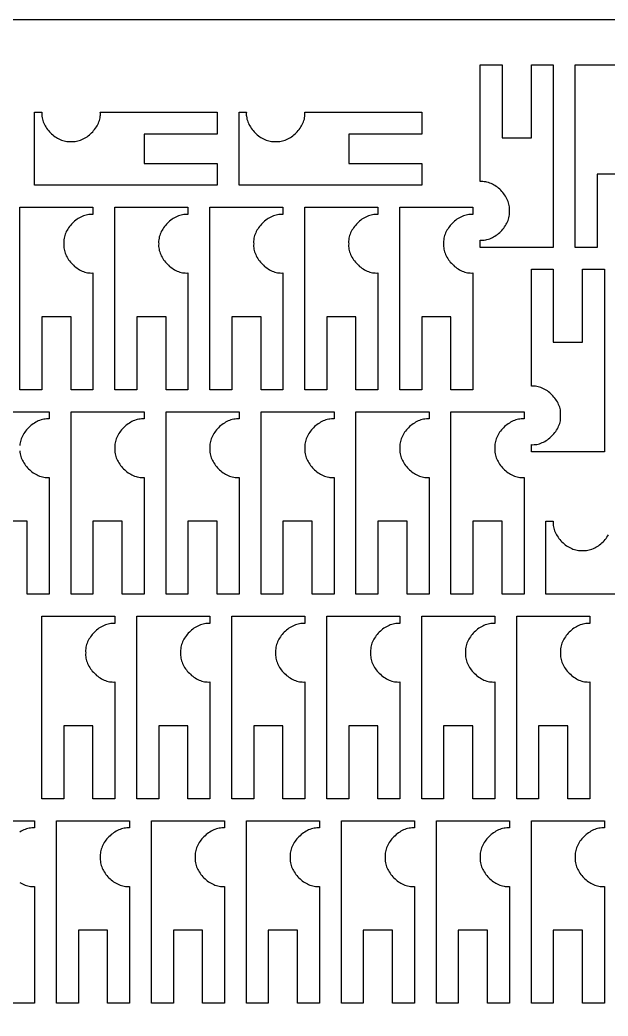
# Model space of a CAD drawing. Header units: millimetres. Extents: x 20698 to 22798, y 4792 to 5692.
# Drawn here: x 21012.6 to 21093.1, y 5556 to 5692.4 of the extents above; entities that cross this region are included whole.
import ezdxf

# ---------------------------------------------------------------- set-up
doc = ezdxf.new("R2010")
doc.units = ezdxf.units.MM
doc.layers.add('KEYHOLDER_ASPIRE', color=18, linetype='Continuous', true_color=0x4c0000)
doc.layers.add('Predeterminada', color=18, linetype='Continuous', true_color=0x000000)

msp = doc.modelspace()

# ---------------------------------------------------------------- linework, layer by layer
at = {"layer": 'KEYHOLDER_ASPIRE'}
for points in [[(21075.63, 5662.26), (21075.82, 5662.24), (21076, 5662.25), (21076.19, 5662.26), (21076.38, 5662.29), (21076.56, 5662.33), (21076.75, 5662.38), (21076.93, 5662.45), (21077.12, 5662.52), (21077.3, 5662.61), (21077.47, 5662.7), (21077.65, 5662.8), (21077.82, 5662.92), (21077.98, 5663.04), (21078.14, 5663.16), (21078.3, 5663.3), (21078.45, 5663.44), (21078.59, 5663.59), (21078.72, 5663.75), (21078.85, 5663.91), (21078.97, 5664.07), (21079.09, 5664.24), (21079.19, 5664.42), (21079.28, 5664.59), (21079.37, 5664.77), (21079.44, 5664.96), (21079.51, 5665.14), (21079.56, 5665.32), (21079.6, 5665.51), (21079.63, 5665.7), (21079.64, 5665.89), (21079.64, 5666.07), (21079.63, 5666.26), (21079.64, 5666.44), (21079.64, 5666.63), (21079.63, 5666.81), (21079.6, 5667), (21079.56, 5667.19), (21079.51, 5667.37), (21079.44, 5667.56), (21079.37, 5667.74), (21079.28, 5667.92), (21079.19, 5668.1), (21079.09, 5668.27), (21078.97, 5668.44), (21078.85, 5668.6), (21078.72, 5668.77), (21078.59, 5668.92), (21078.45, 5669.07), (21078.3, 5669.21), (21078.14, 5669.35), (21077.98, 5669.48), (21077.82, 5669.6), (21077.65, 5669.71), (21077.47, 5669.81), (21077.3, 5669.91), (21077.12, 5669.99), (21076.93, 5670.07), (21076.75, 5670.13), (21076.56, 5670.18), (21076.38, 5670.22), (21076.19, 5670.25), (21076, 5670.27), (21075.82, 5670.27), (21075.63, 5670.26), (21075.63, 5676.26), (21075.63, 5686.26), (21078.63, 5686.26), (21078.63, 5676.26), (21082.63, 5676.26), (21082.63, 5686.26), (21085.63, 5686.26), (21085.63, 5661.26), (21075.63, 5661.26)], [(21015.63, 5679.76), (21015.62, 5679.57), (21015.62, 5679.38), (21015.64, 5679.2), (21015.67, 5679.01), (21015.71, 5678.82), (21015.76, 5678.64), (21015.82, 5678.45), (21015.9, 5678.27), (21015.98, 5678.09), (21016.08, 5677.92), (21016.18, 5677.74), (21016.29, 5677.57), (21016.41, 5677.41), (21016.54, 5677.25), (21016.68, 5677.09), (21016.82, 5676.94), (21016.97, 5676.8), (21017.12, 5676.66), (21017.28, 5676.54), (21017.45, 5676.41), (21017.62, 5676.3), (21017.79, 5676.2), (21017.97, 5676.1), (21018.15, 5676.02), (21018.33, 5675.95), (21018.52, 5675.88), (21018.7, 5675.83), (21018.89, 5675.79), (21019.07, 5675.76), (21019.26, 5675.75), (21019.45, 5675.74), (21019.63, 5675.76), (21019.82, 5675.74), (21020, 5675.75), (21020.19, 5675.76), (21020.38, 5675.79), (21020.56, 5675.83), (21020.75, 5675.88), (21020.93, 5675.95), (21021.12, 5676.02), (21021.3, 5676.1), (21021.47, 5676.2), (21021.65, 5676.3), (21021.82, 5676.41), (21021.98, 5676.54), (21022.14, 5676.66), (21022.3, 5676.8), (21022.45, 5676.94), (21022.59, 5677.09), (21022.72, 5677.25), (21022.85, 5677.41), (21022.97, 5677.57), (21023.09, 5677.74), (21023.19, 5677.92), (21023.28, 5678.09), (21023.37, 5678.27), (21023.44, 5678.45), (21023.51, 5678.64), (21023.56, 5678.82), (21023.6, 5679.01), (21023.63, 5679.2), (21023.64, 5679.38), (21023.64, 5679.57), (21023.63, 5679.76), (21029.63, 5679.76), (21039.63, 5679.76), (21039.63, 5676.76), (21029.63, 5676.76), (21029.63, 5672.76), (21039.63, 5672.76), (21039.63, 5669.76), (21014.63, 5669.76), (21014.63, 5679.76)], [(21043.63, 5679.76), (21043.62, 5679.57), (21043.62, 5679.38), (21043.64, 5679.2), (21043.67, 5679.01), (21043.71, 5678.82), (21043.76, 5678.64), (21043.82, 5678.45), (21043.9, 5678.27), (21043.98, 5678.09), (21044.08, 5677.92), (21044.18, 5677.74), (21044.29, 5677.57), (21044.41, 5677.41), (21044.54, 5677.25), (21044.68, 5677.09), (21044.82, 5676.94), (21044.97, 5676.8), (21045.12, 5676.66), (21045.28, 5676.54), (21045.45, 5676.41), (21045.62, 5676.3), (21045.79, 5676.2), (21045.97, 5676.1), (21046.15, 5676.02), (21046.33, 5675.95), (21046.52, 5675.88), (21046.7, 5675.83), (21046.89, 5675.79), (21047.07, 5675.76), (21047.26, 5675.75), (21047.45, 5675.74), (21047.63, 5675.76), (21047.82, 5675.74), (21048, 5675.75), (21048.19, 5675.76), (21048.38, 5675.79), (21048.56, 5675.83), (21048.75, 5675.88), (21048.93, 5675.95), (21049.12, 5676.02), (21049.3, 5676.1), (21049.47, 5676.2), (21049.65, 5676.3), (21049.82, 5676.41), (21049.98, 5676.54), (21050.14, 5676.66), (21050.3, 5676.8), (21050.45, 5676.94), (21050.59, 5677.09), (21050.72, 5677.25), (21050.85, 5677.41), (21050.97, 5677.57), (21051.09, 5677.74), (21051.19, 5677.92), (21051.28, 5678.09), (21051.37, 5678.27), (21051.44, 5678.45), (21051.51, 5678.64), (21051.56, 5678.82), (21051.6, 5679.01), (21051.63, 5679.2), (21051.64, 5679.38), (21051.64, 5679.57), (21051.63, 5679.76), (21057.63, 5679.76), (21067.63, 5679.76), (21067.63, 5676.76), (21057.63, 5676.76), (21057.63, 5672.76), (21067.63, 5672.76), (21067.63, 5669.76), (21042.63, 5669.76), (21042.63, 5679.76)], [(21022.63, 5665.76), (21022.45, 5665.77), (21022.26, 5665.77), (21022.07, 5665.75), (21021.89, 5665.72), (21021.7, 5665.68), (21021.52, 5665.63), (21021.33, 5665.57), (21021.15, 5665.49), (21020.97, 5665.41), (21020.79, 5665.31), (21020.62, 5665.21), (21020.45, 5665.1), (21020.28, 5664.98), (21020.12, 5664.85), (21019.97, 5664.71), (21019.82, 5664.57), (21019.68, 5664.42), (21019.54, 5664.26), (21019.41, 5664.1), (21019.29, 5663.94), (21019.18, 5663.77), (21019.08, 5663.6), (21018.98, 5663.42), (21018.9, 5663.24), (21018.82, 5663.06), (21018.76, 5662.87), (21018.71, 5662.69), (21018.67, 5662.5), (21018.64, 5662.31), (21018.62, 5662.13), (21018.62, 5661.94), (21018.63, 5661.76), (21018.62, 5661.57), (21018.62, 5661.38), (21018.64, 5661.2), (21018.67, 5661.01), (21018.71, 5660.82), (21018.76, 5660.64), (21018.82, 5660.45), (21018.9, 5660.27), (21018.98, 5660.09), (21019.08, 5659.92), (21019.18, 5659.74), (21019.29, 5659.57), (21019.41, 5659.41), (21019.54, 5659.25), (21019.68, 5659.09), (21019.82, 5658.94), (21019.97, 5658.8), (21020.12, 5658.66), (21020.28, 5658.54), (21020.45, 5658.41), (21020.62, 5658.3), (21020.79, 5658.2), (21020.97, 5658.1), (21021.15, 5658.02), (21021.33, 5657.95), (21021.52, 5657.88), (21021.7, 5657.83), (21021.89, 5657.79), (21022.07, 5657.76), (21022.26, 5657.75), (21022.45, 5657.74), (21022.63, 5657.76), (21022.63, 5651.76), (21022.63, 5641.76), (21019.63, 5641.76), (21019.63, 5651.76), (21015.63, 5651.76), (21015.63, 5641.76), (21012.63, 5641.76), (21012.63, 5666.76), (21022.63, 5666.76)], [(21035.63, 5665.76), (21035.45, 5665.77), (21035.26, 5665.77), (21035.07, 5665.75), (21034.89, 5665.72), (21034.7, 5665.68), (21034.52, 5665.63), (21034.33, 5665.57), (21034.15, 5665.49), (21033.97, 5665.41), (21033.79, 5665.31), (21033.62, 5665.21), (21033.45, 5665.1), (21033.28, 5664.98), (21033.12, 5664.85), (21032.97, 5664.71), (21032.82, 5664.57), (21032.68, 5664.42), (21032.54, 5664.26), (21032.41, 5664.1), (21032.29, 5663.94), (21032.18, 5663.77), (21032.08, 5663.6), (21031.98, 5663.42), (21031.9, 5663.24), (21031.82, 5663.06), (21031.76, 5662.87), (21031.71, 5662.69), (21031.67, 5662.5), (21031.64, 5662.31), (21031.62, 5662.13), (21031.62, 5661.94), (21031.63, 5661.76), (21031.62, 5661.57), (21031.62, 5661.38), (21031.64, 5661.2), (21031.67, 5661.01), (21031.71, 5660.82), (21031.76, 5660.64), (21031.82, 5660.45), (21031.9, 5660.27), (21031.98, 5660.09), (21032.08, 5659.92), (21032.18, 5659.74), (21032.29, 5659.57), (21032.41, 5659.41), (21032.54, 5659.25), (21032.68, 5659.09), (21032.82, 5658.94), (21032.97, 5658.8), (21033.12, 5658.66), (21033.28, 5658.54), (21033.45, 5658.41), (21033.62, 5658.3), (21033.79, 5658.2), (21033.97, 5658.1), (21034.15, 5658.02), (21034.33, 5657.95), (21034.52, 5657.88), (21034.7, 5657.83), (21034.89, 5657.79), (21035.07, 5657.76), (21035.26, 5657.75), (21035.45, 5657.74), (21035.63, 5657.76), (21035.63, 5651.76), (21035.63, 5641.76), (21032.63, 5641.76), (21032.63, 5651.76), (21028.63, 5651.76), (21028.63, 5641.76), (21025.63, 5641.76), (21025.63, 5666.76), (21035.63, 5666.76)], [(21048.63, 5665.76), (21048.45, 5665.77), (21048.26, 5665.77), (21048.07, 5665.75), (21047.89, 5665.72), (21047.7, 5665.68), (21047.52, 5665.63), (21047.33, 5665.57), (21047.15, 5665.49), (21046.97, 5665.41), (21046.79, 5665.31), (21046.62, 5665.21), (21046.45, 5665.1), (21046.28, 5664.98), (21046.12, 5664.85), (21045.97, 5664.71), (21045.82, 5664.57), (21045.68, 5664.42), (21045.54, 5664.26), (21045.41, 5664.1), (21045.29, 5663.94), (21045.18, 5663.77), (21045.08, 5663.6), (21044.98, 5663.42), (21044.9, 5663.24), (21044.82, 5663.06), (21044.76, 5662.87), (21044.71, 5662.69), (21044.67, 5662.5), (21044.64, 5662.31), (21044.62, 5662.13), (21044.62, 5661.94), (21044.63, 5661.76), (21044.62, 5661.57), (21044.62, 5661.38), (21044.64, 5661.2), (21044.67, 5661.01), (21044.71, 5660.82), (21044.76, 5660.64), (21044.82, 5660.45), (21044.9, 5660.27), (21044.98, 5660.09), (21045.08, 5659.92), (21045.18, 5659.74), (21045.29, 5659.57), (21045.41, 5659.41), (21045.54, 5659.25), (21045.68, 5659.09), (21045.82, 5658.94), (21045.97, 5658.8), (21046.12, 5658.66), (21046.28, 5658.54), (21046.45, 5658.41), (21046.62, 5658.3), (21046.79, 5658.2), (21046.97, 5658.1), (21047.15, 5658.02), (21047.33, 5657.95), (21047.52, 5657.88), (21047.7, 5657.83), (21047.89, 5657.79), (21048.07, 5657.76), (21048.26, 5657.75), (21048.45, 5657.74), (21048.63, 5657.76), (21048.63, 5651.76), (21048.63, 5641.76), (21045.63, 5641.76), (21045.63, 5651.76), (21041.63, 5651.76), (21041.63, 5641.76), (21038.63, 5641.76), (21038.63, 5666.76), (21048.63, 5666.76)], [(21061.63, 5665.76), (21061.45, 5665.77), (21061.26, 5665.77), (21061.07, 5665.75), (21060.89, 5665.72), (21060.7, 5665.68), (21060.52, 5665.63), (21060.33, 5665.57), (21060.15, 5665.49), (21059.97, 5665.41), (21059.79, 5665.31), (21059.62, 5665.21), (21059.45, 5665.1), (21059.28, 5664.98), (21059.12, 5664.85), (21058.97, 5664.71), (21058.82, 5664.57), (21058.68, 5664.42), (21058.54, 5664.26), (21058.41, 5664.1), (21058.29, 5663.94), (21058.18, 5663.77), (21058.08, 5663.6), (21057.98, 5663.42), (21057.9, 5663.24), (21057.82, 5663.06), (21057.76, 5662.87), (21057.71, 5662.69), (21057.67, 5662.5), (21057.64, 5662.31), (21057.62, 5662.13), (21057.62, 5661.94), (21057.63, 5661.76), (21057.62, 5661.57), (21057.62, 5661.38), (21057.64, 5661.2), (21057.67, 5661.01), (21057.71, 5660.82), (21057.76, 5660.64), (21057.82, 5660.45), (21057.9, 5660.27), (21057.98, 5660.09), (21058.08, 5659.92), (21058.18, 5659.74), (21058.29, 5659.57), (21058.41, 5659.41), (21058.54, 5659.25), (21058.68, 5659.09), (21058.82, 5658.94), (21058.97, 5658.8), (21059.12, 5658.66), (21059.28, 5658.54), (21059.45, 5658.41), (21059.62, 5658.3), (21059.79, 5658.2), (21059.97, 5658.1), (21060.15, 5658.02), (21060.33, 5657.95), (21060.52, 5657.88), (21060.7, 5657.83), (21060.89, 5657.79), (21061.07, 5657.76), (21061.26, 5657.75), (21061.45, 5657.74), (21061.63, 5657.76), (21061.63, 5651.76), (21061.63, 5641.76), (21058.63, 5641.76), (21058.63, 5651.76), (21054.63, 5651.76), (21054.63, 5641.76), (21051.63, 5641.76), (21051.63, 5666.76), (21061.63, 5666.76)], [(21074.63, 5665.76), (21074.45, 5665.77), (21074.26, 5665.77), (21074.07, 5665.75), (21073.89, 5665.72), (21073.7, 5665.68), (21073.52, 5665.63), (21073.33, 5665.57), (21073.15, 5665.49), (21072.97, 5665.41), (21072.79, 5665.31), (21072.62, 5665.21), (21072.45, 5665.1), (21072.28, 5664.98), (21072.12, 5664.85), (21071.97, 5664.71), (21071.82, 5664.57), (21071.68, 5664.42), (21071.54, 5664.26), (21071.41, 5664.1), (21071.29, 5663.94), (21071.18, 5663.77), (21071.08, 5663.6), (21070.98, 5663.42), (21070.9, 5663.24), (21070.82, 5663.06), (21070.76, 5662.87), (21070.71, 5662.69), (21070.67, 5662.5), (21070.64, 5662.31), (21070.62, 5662.13), (21070.62, 5661.94), (21070.63, 5661.76), (21070.62, 5661.57), (21070.62, 5661.38), (21070.64, 5661.2), (21070.67, 5661.01), (21070.71, 5660.82), (21070.76, 5660.64), (21070.82, 5660.45), (21070.9, 5660.27), (21070.98, 5660.09), (21071.08, 5659.92), (21071.18, 5659.74), (21071.29, 5659.57), (21071.41, 5659.41), (21071.54, 5659.25), (21071.68, 5659.09), (21071.82, 5658.94), (21071.97, 5658.8), (21072.12, 5658.66), (21072.28, 5658.54), (21072.45, 5658.41), (21072.62, 5658.3), (21072.79, 5658.2), (21072.97, 5658.1), (21073.15, 5658.02), (21073.33, 5657.95), (21073.52, 5657.88), (21073.7, 5657.83), (21073.89, 5657.79), (21074.07, 5657.76), (21074.26, 5657.75), (21074.45, 5657.74), (21074.63, 5657.76), (21074.63, 5651.76), (21074.63, 5641.76), (21071.63, 5641.76), (21071.63, 5651.76), (21067.63, 5651.76), (21067.63, 5641.76), (21064.63, 5641.76), (21064.63, 5666.76), (21074.63, 5666.76)], [(21082.63, 5634.26), (21082.82, 5634.24), (21083, 5634.25), (21083.19, 5634.26), (21083.38, 5634.29), (21083.56, 5634.33), (21083.75, 5634.38), (21083.93, 5634.45), (21084.12, 5634.52), (21084.3, 5634.61), (21084.47, 5634.7), (21084.65, 5634.8), (21084.82, 5634.92), (21084.98, 5635.04), (21085.14, 5635.16), (21085.3, 5635.3), (21085.45, 5635.44), (21085.59, 5635.59), (21085.72, 5635.75), (21085.85, 5635.91), (21085.97, 5636.07), (21086.09, 5636.24), (21086.19, 5636.42), (21086.28, 5636.59), (21086.37, 5636.77), (21086.44, 5636.96), (21086.51, 5637.14), (21086.56, 5637.32), (21086.6, 5637.51), (21086.63, 5637.7), (21086.64, 5637.89), (21086.64, 5638.07), (21086.63, 5638.26), (21086.64, 5638.44), (21086.64, 5638.63), (21086.63, 5638.81), (21086.6, 5639), (21086.56, 5639.19), (21086.51, 5639.37), (21086.44, 5639.56), (21086.37, 5639.74), (21086.28, 5639.92), (21086.19, 5640.1), (21086.09, 5640.27), (21085.97, 5640.44), (21085.85, 5640.6), (21085.72, 5640.77), (21085.59, 5640.92), (21085.45, 5641.07), (21085.3, 5641.21), (21085.14, 5641.35), (21084.98, 5641.48), (21084.82, 5641.6), (21084.65, 5641.71), (21084.47, 5641.81), (21084.3, 5641.91), (21084.12, 5641.99), (21083.93, 5642.07), (21083.75, 5642.13), (21083.56, 5642.18), (21083.38, 5642.22), (21083.19, 5642.25), (21083, 5642.27), (21082.82, 5642.27), (21082.63, 5642.26), (21082.63, 5648.26), (21082.63, 5658.26), (21085.63, 5658.26), (21085.63, 5648.26), (21089.63, 5648.26), (21089.63, 5658.26), (21092.63, 5658.26), (21092.63, 5633.26), (21082.63, 5633.26)], [(21029.63, 5637.76), (21029.45, 5637.77), (21029.26, 5637.77), (21029.07, 5637.75), (21028.89, 5637.72), (21028.7, 5637.68), (21028.52, 5637.63), (21028.33, 5637.57), (21028.15, 5637.49), (21027.97, 5637.41), (21027.79, 5637.31), (21027.62, 5637.21), (21027.45, 5637.1), (21027.28, 5636.98), (21027.12, 5636.85), (21026.97, 5636.71), (21026.82, 5636.57), (21026.68, 5636.42), (21026.54, 5636.26), (21026.41, 5636.1), (21026.29, 5635.94), (21026.18, 5635.77), (21026.08, 5635.6), (21025.98, 5635.42), (21025.9, 5635.24), (21025.82, 5635.06), (21025.76, 5634.87), (21025.71, 5634.69), (21025.67, 5634.5), (21025.64, 5634.31), (21025.62, 5634.13), (21025.62, 5633.94), (21025.63, 5633.76), (21025.62, 5633.57), (21025.62, 5633.38), (21025.64, 5633.2), (21025.67, 5633.01), (21025.71, 5632.82), (21025.76, 5632.64), (21025.82, 5632.45), (21025.9, 5632.27), (21025.98, 5632.09), (21026.08, 5631.92), (21026.18, 5631.74), (21026.29, 5631.57), (21026.41, 5631.41), (21026.54, 5631.25), (21026.68, 5631.09), (21026.82, 5630.94), (21026.97, 5630.8), (21027.12, 5630.66), (21027.28, 5630.54), (21027.45, 5630.41), (21027.62, 5630.3), (21027.79, 5630.2), (21027.97, 5630.1), (21028.15, 5630.02), (21028.33, 5629.95), (21028.52, 5629.88), (21028.7, 5629.83), (21028.89, 5629.79), (21029.07, 5629.76), (21029.26, 5629.75), (21029.45, 5629.74), (21029.63, 5629.76), (21029.63, 5623.76), (21029.63, 5613.76), (21026.63, 5613.76), (21026.63, 5623.76), (21022.63, 5623.76), (21022.63, 5613.76), (21019.63, 5613.76), (21019.63, 5638.76), (21029.63, 5638.76)], [(21042.63, 5637.76), (21042.45, 5637.77), (21042.26, 5637.77), (21042.07, 5637.75), (21041.89, 5637.72), (21041.7, 5637.68), (21041.52, 5637.63), (21041.33, 5637.57), (21041.15, 5637.49), (21040.97, 5637.41), (21040.79, 5637.31), (21040.62, 5637.21), (21040.45, 5637.1), (21040.28, 5636.98), (21040.12, 5636.85), (21039.97, 5636.71), (21039.82, 5636.57), (21039.68, 5636.42), (21039.54, 5636.26), (21039.41, 5636.1), (21039.29, 5635.94), (21039.18, 5635.77), (21039.08, 5635.6), (21038.98, 5635.42), (21038.9, 5635.24), (21038.82, 5635.06), (21038.76, 5634.87), (21038.71, 5634.69), (21038.67, 5634.5), (21038.64, 5634.31), (21038.62, 5634.13), (21038.62, 5633.94), (21038.63, 5633.76), (21038.62, 5633.57), (21038.62, 5633.38), (21038.64, 5633.2), (21038.67, 5633.01), (21038.71, 5632.82), (21038.76, 5632.64), (21038.82, 5632.45), (21038.9, 5632.27), (21038.98, 5632.09), (21039.08, 5631.92), (21039.18, 5631.74), (21039.29, 5631.57), (21039.41, 5631.41), (21039.54, 5631.25), (21039.68, 5631.09), (21039.82, 5630.94), (21039.97, 5630.8), (21040.12, 5630.66), (21040.28, 5630.54), (21040.45, 5630.41), (21040.62, 5630.3), (21040.79, 5630.2), (21040.97, 5630.1), (21041.15, 5630.02), (21041.33, 5629.95), (21041.52, 5629.88), (21041.7, 5629.83), (21041.89, 5629.79), (21042.07, 5629.76), (21042.26, 5629.75), (21042.45, 5629.74), (21042.63, 5629.76), (21042.63, 5623.76), (21042.63, 5613.76), (21039.63, 5613.76), (21039.63, 5623.76), (21035.63, 5623.76), (21035.63, 5613.76), (21032.63, 5613.76), (21032.63, 5638.76), (21042.63, 5638.76)], [(21055.63, 5637.76), (21055.45, 5637.77), (21055.26, 5637.77), (21055.07, 5637.75), (21054.89, 5637.72), (21054.7, 5637.68), (21054.52, 5637.63), (21054.33, 5637.57), (21054.15, 5637.49), (21053.97, 5637.41), (21053.79, 5637.31), (21053.62, 5637.21), (21053.45, 5637.1), (21053.28, 5636.98), (21053.12, 5636.85), (21052.97, 5636.71), (21052.82, 5636.57), (21052.68, 5636.42), (21052.54, 5636.26), (21052.41, 5636.1), (21052.29, 5635.94), (21052.18, 5635.77), (21052.08, 5635.6), (21051.98, 5635.42), (21051.9, 5635.24), (21051.82, 5635.06), (21051.76, 5634.87), (21051.71, 5634.69), (21051.67, 5634.5), (21051.64, 5634.31), (21051.62, 5634.13), (21051.62, 5633.94), (21051.63, 5633.76), (21051.62, 5633.57), (21051.62, 5633.38), (21051.64, 5633.2), (21051.67, 5633.01), (21051.71, 5632.82), (21051.76, 5632.64), (21051.82, 5632.45), (21051.9, 5632.27), (21051.98, 5632.09), (21052.08, 5631.92), (21052.18, 5631.74), (21052.29, 5631.57), (21052.41, 5631.41), (21052.54, 5631.25), (21052.68, 5631.09), (21052.82, 5630.94), (21052.97, 5630.8), (21053.12, 5630.66), (21053.28, 5630.54), (21053.45, 5630.41), (21053.62, 5630.3), (21053.79, 5630.2), (21053.97, 5630.1), (21054.15, 5630.02), (21054.33, 5629.95), (21054.52, 5629.88), (21054.7, 5629.83), (21054.89, 5629.79), (21055.07, 5629.76), (21055.26, 5629.75), (21055.45, 5629.74), (21055.63, 5629.76), (21055.63, 5623.76), (21055.63, 5613.76), (21052.63, 5613.76), (21052.63, 5623.76), (21048.63, 5623.76), (21048.63, 5613.76), (21045.63, 5613.76), (21045.63, 5638.76), (21055.63, 5638.76)], [(21068.63, 5637.76), (21068.45, 5637.77), (21068.26, 5637.77), (21068.07, 5637.75), (21067.89, 5637.72), (21067.7, 5637.68), (21067.52, 5637.63), (21067.33, 5637.57), (21067.15, 5637.49), (21066.97, 5637.41), (21066.79, 5637.31), (21066.62, 5637.21), (21066.45, 5637.1), (21066.28, 5636.98), (21066.12, 5636.85), (21065.97, 5636.71), (21065.82, 5636.57), (21065.68, 5636.42), (21065.54, 5636.26), (21065.41, 5636.1), (21065.29, 5635.94), (21065.18, 5635.77), (21065.08, 5635.6), (21064.98, 5635.42), (21064.9, 5635.24), (21064.82, 5635.06), (21064.76, 5634.87), (21064.71, 5634.69), (21064.67, 5634.5), (21064.64, 5634.31), (21064.62, 5634.13), (21064.62, 5633.94), (21064.63, 5633.76), (21064.62, 5633.57), (21064.62, 5633.38), (21064.64, 5633.2), (21064.67, 5633.01), (21064.71, 5632.82), (21064.76, 5632.64), (21064.82, 5632.45), (21064.9, 5632.27), (21064.98, 5632.09), (21065.08, 5631.92), (21065.18, 5631.74), (21065.29, 5631.57), (21065.41, 5631.41), (21065.54, 5631.25), (21065.68, 5631.09), (21065.82, 5630.94), (21065.97, 5630.8), (21066.12, 5630.66), (21066.28, 5630.54), (21066.45, 5630.41), (21066.62, 5630.3), (21066.79, 5630.2), (21066.97, 5630.1), (21067.15, 5630.02), (21067.33, 5629.95), (21067.52, 5629.88), (21067.7, 5629.83), (21067.89, 5629.79), (21068.07, 5629.76), (21068.26, 5629.75), (21068.45, 5629.74), (21068.63, 5629.76), (21068.63, 5623.76), (21068.63, 5613.76), (21065.63, 5613.76), (21065.63, 5623.76), (21061.63, 5623.76), (21061.63, 5613.76), (21058.63, 5613.76), (21058.63, 5638.76), (21068.63, 5638.76)], [(21081.63, 5637.76), (21081.45, 5637.77), (21081.26, 5637.77), (21081.07, 5637.75), (21080.89, 5637.72), (21080.7, 5637.68), (21080.52, 5637.63), (21080.33, 5637.57), (21080.15, 5637.49), (21079.97, 5637.41), (21079.79, 5637.31), (21079.62, 5637.21), (21079.45, 5637.1), (21079.28, 5636.98), (21079.12, 5636.85), (21078.97, 5636.71), (21078.82, 5636.57), (21078.68, 5636.42), (21078.54, 5636.26), (21078.41, 5636.1), (21078.29, 5635.94), (21078.18, 5635.77), (21078.08, 5635.6), (21077.98, 5635.42), (21077.9, 5635.24), (21077.82, 5635.06), (21077.76, 5634.87), (21077.71, 5634.69), (21077.67, 5634.5), (21077.64, 5634.31), (21077.62, 5634.13), (21077.62, 5633.94), (21077.63, 5633.76), (21077.62, 5633.57), (21077.62, 5633.38), (21077.64, 5633.2), (21077.67, 5633.01), (21077.71, 5632.82), (21077.76, 5632.64), (21077.82, 5632.45), (21077.9, 5632.27), (21077.98, 5632.09), (21078.08, 5631.92), (21078.18, 5631.74), (21078.29, 5631.57), (21078.41, 5631.41), (21078.54, 5631.25), (21078.68, 5631.09), (21078.82, 5630.94), (21078.97, 5630.8), (21079.12, 5630.66), (21079.28, 5630.54), (21079.45, 5630.41), (21079.62, 5630.3), (21079.79, 5630.2), (21079.97, 5630.1), (21080.15, 5630.02), (21080.33, 5629.95), (21080.52, 5629.88), (21080.7, 5629.83), (21080.89, 5629.79), (21081.07, 5629.76), (21081.26, 5629.75), (21081.45, 5629.74), (21081.63, 5629.76), (21081.63, 5623.76), (21081.63, 5613.76), (21078.63, 5613.76), (21078.63, 5623.76), (21074.63, 5623.76), (21074.63, 5613.76), (21071.63, 5613.76), (21071.63, 5638.76), (21081.63, 5638.76)], [(21025.63, 5609.76), (21025.45, 5609.77), (21025.26, 5609.77), (21025.07, 5609.75), (21024.89, 5609.72), (21024.7, 5609.68), (21024.52, 5609.63), (21024.33, 5609.57), (21024.15, 5609.49), (21023.97, 5609.41), (21023.79, 5609.31), (21023.62, 5609.21), (21023.45, 5609.1), (21023.28, 5608.98), (21023.12, 5608.85), (21022.97, 5608.71), (21022.82, 5608.57), (21022.68, 5608.42), (21022.54, 5608.26), (21022.41, 5608.1), (21022.29, 5607.94), (21022.18, 5607.77), (21022.08, 5607.6), (21021.98, 5607.42), (21021.9, 5607.24), (21021.82, 5607.06), (21021.76, 5606.87), (21021.71, 5606.69), (21021.67, 5606.5), (21021.64, 5606.31), (21021.62, 5606.13), (21021.62, 5605.94), (21021.63, 5605.76), (21021.62, 5605.57), (21021.62, 5605.38), (21021.64, 5605.2), (21021.67, 5605.01), (21021.71, 5604.82), (21021.76, 5604.64), (21021.82, 5604.45), (21021.9, 5604.27), (21021.98, 5604.09), (21022.08, 5603.92), (21022.18, 5603.74), (21022.29, 5603.57), (21022.41, 5603.41), (21022.54, 5603.25), (21022.68, 5603.09), (21022.82, 5602.94), (21022.97, 5602.8), (21023.12, 5602.66), (21023.28, 5602.54), (21023.45, 5602.41), (21023.62, 5602.3), (21023.79, 5602.2), (21023.97, 5602.1), (21024.15, 5602.02), (21024.33, 5601.95), (21024.52, 5601.88), (21024.7, 5601.83), (21024.89, 5601.79), (21025.07, 5601.76), (21025.26, 5601.75), (21025.45, 5601.74), (21025.63, 5601.76), (21025.63, 5595.76), (21025.63, 5585.76), (21022.63, 5585.76), (21022.63, 5595.76), (21018.63, 5595.76), (21018.63, 5585.76), (21015.63, 5585.76), (21015.63, 5610.76), (21025.63, 5610.76)], [(21038.63, 5609.76), (21038.45, 5609.77), (21038.26, 5609.77), (21038.07, 5609.75), (21037.89, 5609.72), (21037.7, 5609.68), (21037.52, 5609.63), (21037.33, 5609.57), (21037.15, 5609.49), (21036.97, 5609.41), (21036.79, 5609.31), (21036.62, 5609.21), (21036.45, 5609.1), (21036.28, 5608.98), (21036.12, 5608.85), (21035.97, 5608.71), (21035.82, 5608.57), (21035.68, 5608.42), (21035.54, 5608.26), (21035.41, 5608.1), (21035.29, 5607.94), (21035.18, 5607.77), (21035.08, 5607.6), (21034.98, 5607.42), (21034.9, 5607.24), (21034.82, 5607.06), (21034.76, 5606.87), (21034.71, 5606.69), (21034.67, 5606.5), (21034.64, 5606.31), (21034.62, 5606.13), (21034.62, 5605.94), (21034.63, 5605.76), (21034.62, 5605.57), (21034.62, 5605.38), (21034.64, 5605.2), (21034.67, 5605.01), (21034.71, 5604.82), (21034.76, 5604.64), (21034.82, 5604.45), (21034.9, 5604.27), (21034.98, 5604.09), (21035.08, 5603.92), (21035.18, 5603.74), (21035.29, 5603.57), (21035.41, 5603.41), (21035.54, 5603.25), (21035.68, 5603.09), (21035.82, 5602.94), (21035.97, 5602.8), (21036.12, 5602.66), (21036.28, 5602.54), (21036.45, 5602.41), (21036.62, 5602.3), (21036.79, 5602.2), (21036.97, 5602.1), (21037.15, 5602.02), (21037.33, 5601.95), (21037.52, 5601.88), (21037.7, 5601.83), (21037.89, 5601.79), (21038.07, 5601.76), (21038.26, 5601.75), (21038.45, 5601.74), (21038.63, 5601.76), (21038.63, 5595.76), (21038.63, 5585.76), (21035.63, 5585.76), (21035.63, 5595.76), (21031.63, 5595.76), (21031.63, 5585.76), (21028.63, 5585.76), (21028.63, 5610.76), (21038.63, 5610.76)], [(21051.63, 5609.76), (21051.45, 5609.77), (21051.26, 5609.77), (21051.07, 5609.75), (21050.89, 5609.72), (21050.7, 5609.68), (21050.52, 5609.63), (21050.33, 5609.57), (21050.15, 5609.49), (21049.97, 5609.41), (21049.79, 5609.31), (21049.62, 5609.21), (21049.45, 5609.1), (21049.28, 5608.98), (21049.12, 5608.85), (21048.97, 5608.71), (21048.82, 5608.57), (21048.68, 5608.42), (21048.54, 5608.26), (21048.41, 5608.1), (21048.29, 5607.94), (21048.18, 5607.77), (21048.08, 5607.6), (21047.98, 5607.42), (21047.9, 5607.24), (21047.82, 5607.06), (21047.76, 5606.87), (21047.71, 5606.69), (21047.67, 5606.5), (21047.64, 5606.31), (21047.62, 5606.13), (21047.62, 5605.94), (21047.63, 5605.76), (21047.62, 5605.57), (21047.62, 5605.38), (21047.64, 5605.2), (21047.67, 5605.01), (21047.71, 5604.82), (21047.76, 5604.64), (21047.82, 5604.45), (21047.9, 5604.27), (21047.98, 5604.09), (21048.08, 5603.92), (21048.18, 5603.74), (21048.29, 5603.57), (21048.41, 5603.41), (21048.54, 5603.25), (21048.68, 5603.09), (21048.82, 5602.94), (21048.97, 5602.8), (21049.12, 5602.66), (21049.28, 5602.54), (21049.45, 5602.41), (21049.62, 5602.3), (21049.79, 5602.2), (21049.97, 5602.1), (21050.15, 5602.02), (21050.33, 5601.95), (21050.52, 5601.88), (21050.7, 5601.83), (21050.89, 5601.79), (21051.07, 5601.76), (21051.26, 5601.75), (21051.45, 5601.74), (21051.63, 5601.76), (21051.63, 5595.76), (21051.63, 5585.76), (21048.63, 5585.76), (21048.63, 5595.76), (21044.63, 5595.76), (21044.63, 5585.76), (21041.63, 5585.76), (21041.63, 5610.76), (21051.63, 5610.76)], [(21064.63, 5609.76), (21064.45, 5609.77), (21064.26, 5609.77), (21064.07, 5609.75), (21063.89, 5609.72), (21063.7, 5609.68), (21063.52, 5609.63), (21063.33, 5609.57), (21063.15, 5609.49), (21062.97, 5609.41), (21062.79, 5609.31), (21062.62, 5609.21), (21062.45, 5609.1), (21062.28, 5608.98), (21062.12, 5608.85), (21061.97, 5608.71), (21061.82, 5608.57), (21061.68, 5608.42), (21061.54, 5608.26), (21061.41, 5608.1), (21061.29, 5607.94), (21061.18, 5607.77), (21061.08, 5607.6), (21060.98, 5607.42), (21060.9, 5607.24), (21060.82, 5607.06), (21060.76, 5606.87), (21060.71, 5606.69), (21060.67, 5606.5), (21060.64, 5606.31), (21060.62, 5606.13), (21060.62, 5605.94), (21060.63, 5605.76), (21060.62, 5605.57), (21060.62, 5605.38), (21060.64, 5605.2), (21060.67, 5605.01), (21060.71, 5604.82), (21060.76, 5604.64), (21060.82, 5604.45), (21060.9, 5604.27), (21060.98, 5604.09), (21061.08, 5603.92), (21061.18, 5603.74), (21061.29, 5603.57), (21061.41, 5603.41), (21061.54, 5603.25), (21061.68, 5603.09), (21061.82, 5602.94), (21061.97, 5602.8), (21062.12, 5602.66), (21062.28, 5602.54), (21062.45, 5602.41), (21062.62, 5602.3), (21062.79, 5602.2), (21062.97, 5602.1), (21063.15, 5602.02), (21063.33, 5601.95), (21063.52, 5601.88), (21063.7, 5601.83), (21063.89, 5601.79), (21064.07, 5601.76), (21064.26, 5601.75), (21064.45, 5601.74), (21064.63, 5601.76), (21064.63, 5595.76), (21064.63, 5585.76), (21061.63, 5585.76), (21061.63, 5595.76), (21057.63, 5595.76), (21057.63, 5585.76), (21054.63, 5585.76), (21054.63, 5610.76), (21064.63, 5610.76)], [(21077.63, 5609.76), (21077.45, 5609.77), (21077.26, 5609.77), (21077.07, 5609.75), (21076.89, 5609.72), (21076.7, 5609.68), (21076.52, 5609.63), (21076.33, 5609.57), (21076.15, 5609.49), (21075.97, 5609.41), (21075.79, 5609.31), (21075.62, 5609.21), (21075.45, 5609.1), (21075.28, 5608.98), (21075.12, 5608.85), (21074.97, 5608.71), (21074.82, 5608.57), (21074.68, 5608.42), (21074.54, 5608.26), (21074.41, 5608.1), (21074.29, 5607.94), (21074.18, 5607.77), (21074.08, 5607.6), (21073.98, 5607.42), (21073.9, 5607.24), (21073.82, 5607.06), (21073.76, 5606.87), (21073.71, 5606.69), (21073.67, 5606.5), (21073.64, 5606.31), (21073.62, 5606.13), (21073.62, 5605.94), (21073.63, 5605.76), (21073.62, 5605.57), (21073.62, 5605.38), (21073.64, 5605.2), (21073.67, 5605.01), (21073.71, 5604.82), (21073.76, 5604.64), (21073.82, 5604.45), (21073.9, 5604.27), (21073.98, 5604.09), (21074.08, 5603.92), (21074.18, 5603.74), (21074.29, 5603.57), (21074.41, 5603.41), (21074.54, 5603.25), (21074.68, 5603.09), (21074.82, 5602.94), (21074.97, 5602.8), (21075.12, 5602.66), (21075.28, 5602.54), (21075.45, 5602.41), (21075.62, 5602.3), (21075.79, 5602.2), (21075.97, 5602.1), (21076.15, 5602.02), (21076.33, 5601.95), (21076.52, 5601.88), (21076.7, 5601.83), (21076.89, 5601.79), (21077.07, 5601.76), (21077.26, 5601.75), (21077.45, 5601.74), (21077.63, 5601.76), (21077.63, 5595.76), (21077.63, 5585.76), (21074.63, 5585.76), (21074.63, 5595.76), (21070.63, 5595.76), (21070.63, 5585.76), (21067.63, 5585.76), (21067.63, 5610.76), (21077.63, 5610.76)], [(21090.63, 5609.76), (21090.45, 5609.77), (21090.26, 5609.77), (21090.07, 5609.75), (21089.89, 5609.72), (21089.7, 5609.68), (21089.52, 5609.63), (21089.33, 5609.57), (21089.15, 5609.49), (21088.97, 5609.41), (21088.79, 5609.31), (21088.62, 5609.21), (21088.45, 5609.1), (21088.28, 5608.98), (21088.12, 5608.85), (21087.97, 5608.71), (21087.82, 5608.57), (21087.68, 5608.42), (21087.54, 5608.26), (21087.41, 5608.1), (21087.29, 5607.94), (21087.18, 5607.77), (21087.08, 5607.6), (21086.98, 5607.42), (21086.9, 5607.24), (21086.82, 5607.06), (21086.76, 5606.87), (21086.71, 5606.69), (21086.67, 5606.5), (21086.64, 5606.31), (21086.62, 5606.13), (21086.62, 5605.94), (21086.63, 5605.76), (21086.62, 5605.57), (21086.62, 5605.38), (21086.64, 5605.2), (21086.67, 5605.01), (21086.71, 5604.82), (21086.76, 5604.64), (21086.82, 5604.45), (21086.9, 5604.27), (21086.98, 5604.09), (21087.08, 5603.92), (21087.18, 5603.74), (21087.29, 5603.57), (21087.41, 5603.41), (21087.54, 5603.25), (21087.68, 5603.09), (21087.82, 5602.94), (21087.97, 5602.8), (21088.12, 5602.66), (21088.28, 5602.54), (21088.45, 5602.41), (21088.62, 5602.3), (21088.79, 5602.2), (21088.97, 5602.1), (21089.15, 5602.02), (21089.33, 5601.95), (21089.52, 5601.88), (21089.7, 5601.83), (21089.89, 5601.79), (21090.07, 5601.76), (21090.26, 5601.75), (21090.45, 5601.74), (21090.63, 5601.76), (21090.63, 5595.76), (21090.63, 5585.76), (21087.63, 5585.76), (21087.63, 5595.76), (21083.63, 5595.76), (21083.63, 5585.76), (21080.63, 5585.76), (21080.63, 5610.76), (21090.63, 5610.76)], [(21027.63, 5581.76), (21027.45, 5581.77), (21027.26, 5581.77), (21027.07, 5581.75), (21026.89, 5581.72), (21026.7, 5581.68), (21026.52, 5581.63), (21026.33, 5581.57), (21026.15, 5581.49), (21025.97, 5581.41), (21025.79, 5581.31), (21025.62, 5581.21), (21025.45, 5581.1), (21025.28, 5580.98), (21025.12, 5580.85), (21024.97, 5580.71), (21024.82, 5580.57), (21024.68, 5580.42), (21024.54, 5580.26), (21024.41, 5580.1), (21024.29, 5579.94), (21024.18, 5579.77), (21024.08, 5579.6), (21023.98, 5579.42), (21023.9, 5579.24), (21023.82, 5579.06), (21023.76, 5578.87), (21023.71, 5578.69), (21023.67, 5578.5), (21023.64, 5578.31), (21023.62, 5578.13), (21023.62, 5577.94), (21023.63, 5577.76), (21023.62, 5577.57), (21023.62, 5577.38), (21023.64, 5577.2), (21023.67, 5577.01), (21023.71, 5576.82), (21023.76, 5576.64), (21023.82, 5576.45), (21023.9, 5576.27), (21023.98, 5576.09), (21024.08, 5575.92), (21024.18, 5575.74), (21024.29, 5575.57), (21024.41, 5575.41), (21024.54, 5575.25), (21024.68, 5575.09), (21024.82, 5574.94), (21024.97, 5574.8), (21025.12, 5574.66), (21025.28, 5574.54), (21025.45, 5574.41), (21025.62, 5574.3), (21025.79, 5574.2), (21025.97, 5574.1), (21026.15, 5574.02), (21026.33, 5573.95), (21026.52, 5573.88), (21026.7, 5573.83), (21026.89, 5573.79), (21027.07, 5573.76), (21027.26, 5573.75), (21027.45, 5573.74), (21027.63, 5573.76), (21027.63, 5567.76), (21027.63, 5557.76), (21024.63, 5557.76), (21024.63, 5567.76), (21020.63, 5567.76), (21020.63, 5557.76), (21017.63, 5557.76), (21017.63, 5582.76), (21027.63, 5582.76)], [(21040.63, 5581.76), (21040.45, 5581.77), (21040.26, 5581.77), (21040.07, 5581.75), (21039.89, 5581.72), (21039.7, 5581.68), (21039.52, 5581.63), (21039.33, 5581.57), (21039.15, 5581.49), (21038.97, 5581.41), (21038.79, 5581.31), (21038.62, 5581.21), (21038.45, 5581.1), (21038.28, 5580.98), (21038.12, 5580.85), (21037.97, 5580.71), (21037.82, 5580.57), (21037.68, 5580.42), (21037.54, 5580.26), (21037.41, 5580.1), (21037.29, 5579.94), (21037.18, 5579.77), (21037.08, 5579.6), (21036.98, 5579.42), (21036.9, 5579.24), (21036.82, 5579.06), (21036.76, 5578.87), (21036.71, 5578.69), (21036.67, 5578.5), (21036.64, 5578.31), (21036.62, 5578.13), (21036.62, 5577.94), (21036.63, 5577.76), (21036.62, 5577.57), (21036.62, 5577.38), (21036.64, 5577.2), (21036.67, 5577.01), (21036.71, 5576.82), (21036.76, 5576.64), (21036.82, 5576.45), (21036.9, 5576.27), (21036.98, 5576.09), (21037.08, 5575.92), (21037.18, 5575.74), (21037.29, 5575.57), (21037.41, 5575.41), (21037.54, 5575.25), (21037.68, 5575.09), (21037.82, 5574.94), (21037.97, 5574.8), (21038.12, 5574.66), (21038.28, 5574.54), (21038.45, 5574.41), (21038.62, 5574.3), (21038.79, 5574.2), (21038.97, 5574.1), (21039.15, 5574.02), (21039.33, 5573.95), (21039.52, 5573.88), (21039.7, 5573.83), (21039.89, 5573.79), (21040.07, 5573.76), (21040.26, 5573.75), (21040.45, 5573.74), (21040.63, 5573.76), (21040.63, 5567.76), (21040.63, 5557.76), (21037.63, 5557.76), (21037.63, 5567.76), (21033.63, 5567.76), (21033.63, 5557.76), (21030.63, 5557.76), (21030.63, 5582.76), (21040.63, 5582.76)], [(21053.63, 5581.76), (21053.45, 5581.77), (21053.26, 5581.77), (21053.07, 5581.75), (21052.89, 5581.72), (21052.7, 5581.68), (21052.52, 5581.63), (21052.33, 5581.57), (21052.15, 5581.49), (21051.97, 5581.41), (21051.79, 5581.31), (21051.62, 5581.21), (21051.45, 5581.1), (21051.28, 5580.98), (21051.12, 5580.85), (21050.97, 5580.71), (21050.82, 5580.57), (21050.68, 5580.42), (21050.54, 5580.26), (21050.41, 5580.1), (21050.29, 5579.94), (21050.18, 5579.77), (21050.08, 5579.6), (21049.98, 5579.42), (21049.9, 5579.24), (21049.82, 5579.06), (21049.76, 5578.87), (21049.71, 5578.69), (21049.67, 5578.5), (21049.64, 5578.31), (21049.62, 5578.13), (21049.62, 5577.94), (21049.63, 5577.76), (21049.62, 5577.57), (21049.62, 5577.38), (21049.64, 5577.2), (21049.67, 5577.01), (21049.71, 5576.82), (21049.76, 5576.64), (21049.82, 5576.45), (21049.9, 5576.27), (21049.98, 5576.09), (21050.08, 5575.92), (21050.18, 5575.74), (21050.29, 5575.57), (21050.41, 5575.41), (21050.54, 5575.25), (21050.68, 5575.09), (21050.82, 5574.94), (21050.97, 5574.8), (21051.12, 5574.66), (21051.28, 5574.54), (21051.45, 5574.41), (21051.62, 5574.3), (21051.79, 5574.2), (21051.97, 5574.1), (21052.15, 5574.02), (21052.33, 5573.95), (21052.52, 5573.88), (21052.7, 5573.83), (21052.89, 5573.79), (21053.07, 5573.76), (21053.26, 5573.75), (21053.45, 5573.74), (21053.63, 5573.76), (21053.63, 5567.76), (21053.63, 5557.76), (21050.63, 5557.76), (21050.63, 5567.76), (21046.63, 5567.76), (21046.63, 5557.76), (21043.63, 5557.76), (21043.63, 5582.76), (21053.63, 5582.76)], [(21066.63, 5581.76), (21066.45, 5581.77), (21066.26, 5581.77), (21066.07, 5581.75), (21065.89, 5581.72), (21065.7, 5581.68), (21065.52, 5581.63), (21065.33, 5581.57), (21065.15, 5581.49), (21064.97, 5581.41), (21064.79, 5581.31), (21064.62, 5581.21), (21064.45, 5581.1), (21064.28, 5580.98), (21064.12, 5580.85), (21063.97, 5580.71), (21063.82, 5580.57), (21063.68, 5580.42), (21063.54, 5580.26), (21063.41, 5580.1), (21063.29, 5579.94), (21063.18, 5579.77), (21063.08, 5579.6), (21062.98, 5579.42), (21062.9, 5579.24), (21062.82, 5579.06), (21062.76, 5578.87), (21062.71, 5578.69), (21062.67, 5578.5), (21062.64, 5578.31), (21062.62, 5578.13), (21062.62, 5577.94), (21062.63, 5577.76), (21062.62, 5577.57), (21062.62, 5577.38), (21062.64, 5577.2), (21062.67, 5577.01), (21062.71, 5576.82), (21062.76, 5576.64), (21062.82, 5576.45), (21062.9, 5576.27), (21062.98, 5576.09), (21063.08, 5575.92), (21063.18, 5575.74), (21063.29, 5575.57), (21063.41, 5575.41), (21063.54, 5575.25), (21063.68, 5575.09), (21063.82, 5574.94), (21063.97, 5574.8), (21064.12, 5574.66), (21064.28, 5574.54), (21064.45, 5574.41), (21064.62, 5574.3), (21064.79, 5574.2), (21064.97, 5574.1), (21065.15, 5574.02), (21065.33, 5573.95), (21065.52, 5573.88), (21065.7, 5573.83), (21065.89, 5573.79), (21066.07, 5573.76), (21066.26, 5573.75), (21066.45, 5573.74), (21066.63, 5573.76), (21066.63, 5567.76), (21066.63, 5557.76), (21063.63, 5557.76), (21063.63, 5567.76), (21059.63, 5567.76), (21059.63, 5557.76), (21056.63, 5557.76), (21056.63, 5582.76), (21066.63, 5582.76)], [(21079.63, 5581.76), (21079.45, 5581.77), (21079.26, 5581.77), (21079.07, 5581.75), (21078.89, 5581.72), (21078.7, 5581.68), (21078.52, 5581.63), (21078.33, 5581.57), (21078.15, 5581.49), (21077.97, 5581.41), (21077.79, 5581.31), (21077.62, 5581.21), (21077.45, 5581.1), (21077.28, 5580.98), (21077.12, 5580.85), (21076.97, 5580.71), (21076.82, 5580.57), (21076.68, 5580.42), (21076.54, 5580.26), (21076.41, 5580.1), (21076.29, 5579.94), (21076.18, 5579.77), (21076.08, 5579.6), (21075.98, 5579.42), (21075.9, 5579.24), (21075.82, 5579.06), (21075.76, 5578.87), (21075.71, 5578.69), (21075.67, 5578.5), (21075.64, 5578.31), (21075.62, 5578.13), (21075.62, 5577.94), (21075.63, 5577.76), (21075.62, 5577.57), (21075.62, 5577.38), (21075.64, 5577.2), (21075.67, 5577.01), (21075.71, 5576.82), (21075.76, 5576.64), (21075.82, 5576.45), (21075.9, 5576.27), (21075.98, 5576.09), (21076.08, 5575.92), (21076.18, 5575.74), (21076.29, 5575.57), (21076.41, 5575.41), (21076.54, 5575.25), (21076.68, 5575.09), (21076.82, 5574.94), (21076.97, 5574.8), (21077.12, 5574.66), (21077.28, 5574.54), (21077.45, 5574.41), (21077.62, 5574.3), (21077.79, 5574.2), (21077.97, 5574.1), (21078.15, 5574.02), (21078.33, 5573.95), (21078.52, 5573.88), (21078.7, 5573.83), (21078.89, 5573.79), (21079.07, 5573.76), (21079.26, 5573.75), (21079.45, 5573.74), (21079.63, 5573.76), (21079.63, 5567.76), (21079.63, 5557.76), (21076.63, 5557.76), (21076.63, 5567.76), (21072.63, 5567.76), (21072.63, 5557.76), (21069.63, 5557.76), (21069.63, 5582.76), (21079.63, 5582.76)], [(21092.63, 5581.76), (21092.45, 5581.77), (21092.26, 5581.77), (21092.07, 5581.75), (21091.89, 5581.72), (21091.7, 5581.68), (21091.52, 5581.63), (21091.33, 5581.57), (21091.15, 5581.49), (21090.97, 5581.41), (21090.79, 5581.31), (21090.62, 5581.21), (21090.45, 5581.1), (21090.28, 5580.98), (21090.12, 5580.85), (21089.97, 5580.71), (21089.82, 5580.57), (21089.68, 5580.42), (21089.54, 5580.26), (21089.41, 5580.1), (21089.29, 5579.94), (21089.18, 5579.77), (21089.08, 5579.6), (21088.98, 5579.42), (21088.9, 5579.24), (21088.82, 5579.06), (21088.76, 5578.87), (21088.71, 5578.69), (21088.67, 5578.5), (21088.64, 5578.31), (21088.62, 5578.13), (21088.62, 5577.94), (21088.63, 5577.76), (21088.62, 5577.57), (21088.62, 5577.38), (21088.64, 5577.2), (21088.67, 5577.01), (21088.71, 5576.82), (21088.76, 5576.64), (21088.82, 5576.45), (21088.9, 5576.27), (21088.98, 5576.09), (21089.08, 5575.92), (21089.18, 5575.74), (21089.29, 5575.57), (21089.41, 5575.41), (21089.54, 5575.25), (21089.68, 5575.09), (21089.82, 5574.94), (21089.97, 5574.8), (21090.12, 5574.66), (21090.28, 5574.54), (21090.45, 5574.41), (21090.62, 5574.3), (21090.79, 5574.2), (21090.97, 5574.1), (21091.15, 5574.02), (21091.33, 5573.95), (21091.52, 5573.88), (21091.7, 5573.83), (21091.89, 5573.79), (21092.07, 5573.76), (21092.26, 5573.75), (21092.45, 5573.74), (21092.63, 5573.76), (21092.63, 5567.76), (21092.63, 5557.76), (21089.63, 5557.76), (21089.63, 5567.76), (21085.63, 5567.76), (21085.63, 5557.76), (21082.63, 5557.76), (21082.63, 5582.76), (21092.63, 5582.76)]]:
    msp.add_lwpolyline(points, close=True, dxfattribs=at)
for points in [[(21095.63, 5671.26), (21091.63, 5671.26), (21091.63, 5661.26), (21088.63, 5661.26), (21088.63, 5686.26), (21098.63, 5686.26)], [(21006.63, 5638.76), (21016.63, 5638.76), (21016.63, 5637.76), (21016.45, 5637.77), (21016.26, 5637.77), (21016.07, 5637.75), (21015.89, 5637.72), (21015.7, 5637.68), (21015.52, 5637.63), (21015.33, 5637.57), (21015.15, 5637.49), (21014.97, 5637.41), (21014.79, 5637.31), (21014.62, 5637.21), (21014.45, 5637.1), (21014.28, 5636.98), (21014.12, 5636.85), (21013.97, 5636.71), (21013.82, 5636.57), (21013.68, 5636.42), (21013.54, 5636.26), (21013.41, 5636.1), (21013.29, 5635.94), (21013.18, 5635.77), (21013.08, 5635.6), (21012.98, 5635.42), (21012.9, 5635.24), (21012.82, 5635.06), (21012.76, 5634.87), (21012.71, 5634.69), (21012.67, 5634.5), (21012.64, 5634.31), (21012.62, 5634.13)], [(21012.62, 5633.38), (21012.64, 5633.2), (21012.67, 5633.01), (21012.71, 5632.82), (21012.76, 5632.64), (21012.82, 5632.45), (21012.9, 5632.27), (21012.98, 5632.09), (21013.08, 5631.92), (21013.18, 5631.74), (21013.29, 5631.57), (21013.41, 5631.41), (21013.54, 5631.25), (21013.68, 5631.09), (21013.82, 5630.94), (21013.97, 5630.8), (21014.12, 5630.66), (21014.28, 5630.54), (21014.45, 5630.41), (21014.62, 5630.3), (21014.79, 5630.2), (21014.97, 5630.1), (21015.15, 5630.02), (21015.33, 5629.95), (21015.52, 5629.88), (21015.7, 5629.83), (21015.89, 5629.79), (21016.07, 5629.76), (21016.26, 5629.75), (21016.45, 5629.74), (21016.63, 5629.76), (21016.63, 5623.76), (21016.63, 5613.76), (21013.63, 5613.76), (21013.63, 5623.76), (21009.63, 5623.76)], [(21109.63, 5613.76), (21084.63, 5613.76), (21084.63, 5623.76), (21085.63, 5623.76), (21085.62, 5623.57), (21085.62, 5623.38), (21085.64, 5623.2), (21085.67, 5623.01), (21085.71, 5622.82), (21085.76, 5622.64), (21085.82, 5622.45), (21085.9, 5622.27), (21085.98, 5622.09), (21086.08, 5621.92), (21086.18, 5621.74), (21086.29, 5621.57), (21086.41, 5621.41), (21086.54, 5621.25), (21086.68, 5621.09), (21086.82, 5620.94), (21086.97, 5620.8), (21087.12, 5620.66), (21087.28, 5620.54), (21087.45, 5620.41), (21087.62, 5620.3), (21087.79, 5620.2), (21087.97, 5620.1), (21088.15, 5620.02), (21088.33, 5619.95), (21088.52, 5619.88), (21088.7, 5619.83), (21088.89, 5619.79), (21089.07, 5619.76), (21089.26, 5619.75), (21089.45, 5619.74), (21089.63, 5619.76), (21089.82, 5619.74), (21090, 5619.75), (21090.19, 5619.76), (21090.38, 5619.79), (21090.56, 5619.83), (21090.75, 5619.88), (21090.93, 5619.95), (21091.12, 5620.02), (21091.3, 5620.1), (21091.47, 5620.2), (21091.65, 5620.3), (21091.82, 5620.41), (21091.98, 5620.54), (21092.14, 5620.66), (21092.3, 5620.8), (21092.45, 5620.94), (21092.59, 5621.09), (21092.72, 5621.25), (21092.85, 5621.41), (21092.97, 5621.57), (21093.09, 5621.74), (21093.19, 5621.92)], [(21004.63, 5582.76), (21014.63, 5582.76), (21014.63, 5581.76), (21014.45, 5581.77), (21014.26, 5581.77), (21014.07, 5581.75), (21013.89, 5581.72), (21013.7, 5581.68), (21013.52, 5581.63), (21013.33, 5581.57), (21013.15, 5581.49), (21012.97, 5581.41), (21012.79, 5581.31), (21012.62, 5581.21)], [(21012.62, 5574.3), (21012.79, 5574.2), (21012.97, 5574.1), (21013.15, 5574.02), (21013.33, 5573.95), (21013.52, 5573.88), (21013.7, 5573.83), (21013.89, 5573.79), (21014.07, 5573.76), (21014.26, 5573.75), (21014.45, 5573.74), (21014.63, 5573.76), (21014.63, 5567.76), (21014.63, 5557.76), (21011.63, 5557.76)]]:
    msp.add_lwpolyline(points, dxfattribs=at)
at = {"layer": 'Predeterminada'}
msp.add_lwpolyline([(20698.16, 4792.4), (22798.16, 4792.4), (22798.16, 5692.4), (20698.16, 5692.4)], close=True, dxfattribs=at)

doc.saveas('drawing.dxf')
